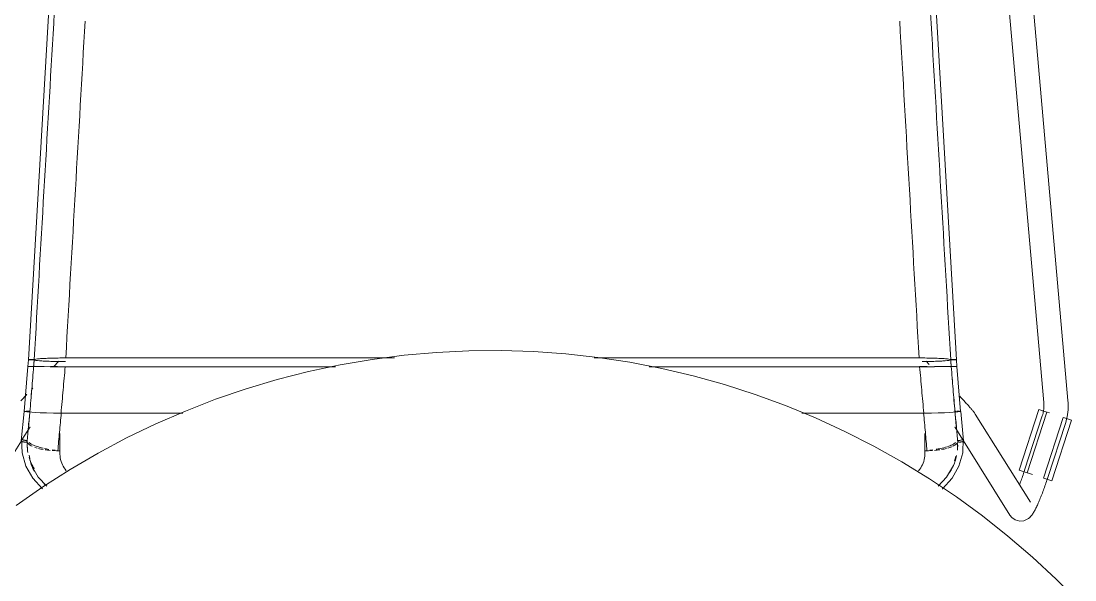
# Model space of a CAD drawing. Header units: millimetres. Extents: x 79795 to 317870, y -36033 to 97293.
# Drawn here: x 220321 to 220842, y 12592 to 12868 of the extents above; entities that cross this region are included whole.
import ezdxf

# ---------------------------------------------------------------- set-up
doc = ezdxf.new("R2010")
doc.units = ezdxf.units.MM
doc.header["$MEASUREMENT"] = 0
doc.layers.add('I-FURN', color=8, linetype='CONTINUOUS', lineweight=9)

msp = doc.modelspace()

# ---------------------------------------------------------------- linework, layer by layer
at = {"layer": 'I-FURN'}
for p, q in [((220838.88, 12680.86), (220799.93, 13124.18)), ((220789.63, 13104.31), (220826.92, 12679.81)), ((220324.92, 12700.98), (220344.21, 13032.89)), ((220783.73, 12700.98), (220764.44, 13032.89)), ((220510.73, 12703.19), (220494.87, 12701.13)), ((220526.67, 12704.62), (220510.73, 12703.19)), ((220542.65, 12705.4), (220526.67, 12704.62)), ((220558.65, 12705.55), (220542.65, 12705.4)), ((220574.64, 12705.06), (220558.65, 12705.55)), ((220590.6, 12703.93), (220574.64, 12705.06)), ((220606.5, 12702.16), (220590.6, 12703.93)), ((220322.82, 12675.42), (220324.65, 12697.63)), ((220324.92, 12700.98), (220324.65, 12697.63)), ((220324.72, 12697.62), (220324.65, 12697.63)), ((220324.65, 12697.63), (220324.72, 12697.63)), ((220324.71, 12697.63), (220324.65, 12697.63)), ((220324.65, 12697.63), (220324.71, 12697.62)), ((220324.9, 12697.63), (220324.71, 12697.63)), ((220324.71, 12697.62), (220324.9, 12697.62)), ((220324.72, 12697.63), (220324.91, 12697.63)), ((220324.9, 12697.62), (220324.72, 12697.62)), ((220325.2, 12697.63), (220324.9, 12697.63)), ((220325.2, 12697.62), (220324.9, 12697.62)), ((220324.9, 12697.62), (220325.19, 12697.62)), ((220324.91, 12697.63), (220325.2, 12697.63)), ((220324.99, 12701.01), (220324.92, 12700.98)), ((220324.92, 12700.98), (220324.99, 12700.96)), ((220325.18, 12701.04), (220324.99, 12701.01)), ((220324.99, 12700.96), (220325.18, 12700.93)), ((220325.47, 12701.06), (220325.18, 12701.04)), ((220325.18, 12700.93), (220325.47, 12700.91)), ((220325.19, 12697.62), (220325.57, 12697.62)), ((220325.2, 12697.63), (220325.58, 12697.63)), ((220325.58, 12697.63), (220325.2, 12697.63)), ((220325.58, 12697.62), (220325.2, 12697.62)), ((220325.85, 12701.08), (220325.47, 12701.06)), ((220325.47, 12700.91), (220325.86, 12700.89)), ((220325.57, 12697.62), (220326.03, 12697.62)), ((220325.58, 12697.63), (220326.04, 12697.63)), ((220326.03, 12697.63), (220325.58, 12697.63)), ((220326.03, 12697.62), (220325.58, 12697.62)), ((220326.3, 12701.09), (220325.85, 12701.08)), ((220325.86, 12700.89), (220326.31, 12700.88)), ((220326.52, 12697.63), (220326.03, 12697.63)), ((220326.52, 12697.62), (220326.03, 12697.62)), ((220326.03, 12697.62), (220326.52, 12697.62)), ((220326.04, 12697.63), (220326.53, 12697.63)), ((220326.79, 12701.09), (220326.3, 12701.09)), ((220326.31, 12700.88), (220326.8, 12700.87)), ((220327.02, 12697.63), (220326.52, 12697.63)), ((220327.02, 12697.62), (220326.52, 12697.62)), ((220326.52, 12697.62), (220327.01, 12697.62)), ((220326.53, 12697.63), (220327.02, 12697.63)), ((220327.29, 12701.09), (220326.79, 12701.09)), ((220326.8, 12700.87), (220327.29, 12700.88)), ((220327.01, 12697.62), (220327.49, 12697.62)), ((220327.02, 12697.63), (220327.49, 12697.63)), ((220327.49, 12697.63), (220327.02, 12697.63)), ((220327.49, 12697.62), (220327.02, 12697.62)), ((220327.76, 12701.08), (220327.29, 12701.09)), ((220327.29, 12700.88), (220327.76, 12700.88)), ((220328.18, 12697.61), (220327.49, 12697.62)), ((220327.49, 12697.62), (220328.18, 12697.61)), ((220328.65, 12701.29), (220327.76, 12701.08)), ((220327.76, 12700.88), (220328.67, 12700.67)), ((220328.39, 12697.65), (220330.14, 12697.66)), ((220330.14, 12697.66), (220328.39, 12697.65)), ((220330.39, 12701.49), (220328.65, 12701.29)), ((220328.67, 12700.67), (220330.42, 12700.48)), ((220330.14, 12697.66), (220332.64, 12697.67)), ((220332.64, 12697.67), (220330.14, 12697.66)), ((220332.9, 12701.65), (220330.39, 12701.49)), ((220330.42, 12700.48), (220332.91, 12700.32)), ((220336.03, 12701.77), (220332.9, 12701.65)), ((220332.91, 12700.32), (220336.03, 12700.2)), ((220335.76, 12697.68), (220339.32, 12697.69)), ((220339.32, 12697.69), (220335.76, 12697.68)), ((220339.59, 12701.85), (220336.03, 12701.77)), ((220336.03, 12700.2), (220339.58, 12700.12)), ((220339.89, 12700.24), (220337.31, 12697.57)), ((220339.58, 12700.12), (220343.26, 12700.09)), ((220343.38, 12701.88), (220339.59, 12701.85)), ((220505.97, 12701.88), (220343.38, 12701.88)), ((220343.38, 12701.88), (220505.97, 12701.88)), ((220479.1, 12698.44), (220463.45, 12695.11)), ((220494.87, 12701.13), (220479.1, 12698.44)), ((220765.28, 12701.88), (220604.7, 12701.88)), ((220604.7, 12701.88), (220765.28, 12701.88)), ((220622.31, 12699.75), (220606.5, 12702.16)), ((220638.02, 12696.72), (220622.31, 12699.75)), ((220769.06, 12701.85), (220765.28, 12701.88)), ((220765.55, 12697.69), (220769.33, 12697.69)), ((220769.33, 12697.69), (220765.55, 12697.69)), ((220766.82, 12700.09), (220769.07, 12700.12)), ((220770.24, 12698.71), (220768.77, 12700.24)), ((220772.63, 12701.77), (220769.06, 12701.85)), ((220769.07, 12700.12), (220772.62, 12700.2)), ((220772.62, 12700.2), (220775.74, 12700.32)), ((220775.76, 12701.65), (220772.63, 12701.77)), ((220772.89, 12697.68), (220776.01, 12697.67)), ((220776.02, 12697.67), (220772.89, 12697.68)), ((220775.74, 12700.32), (220778.24, 12700.48)), ((220778.26, 12701.49), (220775.76, 12701.65)), ((220776.01, 12697.67), (220778.51, 12697.66)), ((220778.52, 12697.66), (220776.02, 12697.67)), ((220778.24, 12700.48), (220779.99, 12700.67)), ((220780.01, 12701.29), (220778.26, 12701.49)), ((220778.51, 12697.66), (220780.26, 12697.65)), ((220780.27, 12697.65), (220778.52, 12697.66)), ((220779.99, 12700.67), (220780.89, 12700.88)), ((220780.9, 12701.08), (220780.01, 12701.29)), ((220781.17, 12697.62), (220780.28, 12697.6)), ((220780.28, 12697.6), (220781.17, 12697.62)), ((220780.89, 12700.88), (220781.36, 12700.88)), ((220781.37, 12701.09), (220780.9, 12701.08)), ((220781.16, 12697.63), (220781.63, 12697.63)), ((220781.63, 12697.63), (220781.16, 12697.63)), ((220781.64, 12697.62), (220781.17, 12697.62)), ((220781.17, 12697.62), (220781.64, 12697.62)), ((220781.36, 12700.88), (220781.86, 12700.87)), ((220781.86, 12701.09), (220781.37, 12701.09)), ((220781.63, 12697.63), (220782.13, 12697.63)), ((220782.13, 12697.63), (220781.63, 12697.63)), ((220782.13, 12697.62), (220781.64, 12697.62)), ((220781.64, 12697.62), (220782.14, 12697.62)), ((220782.35, 12701.09), (220781.86, 12701.09)), ((220781.86, 12700.87), (220782.35, 12700.88)), ((220782.13, 12697.63), (220782.62, 12697.63)), ((220782.62, 12697.63), (220782.13, 12697.63)), ((220782.62, 12697.62), (220782.13, 12697.62)), ((220782.14, 12697.62), (220782.63, 12697.62)), ((220782.8, 12701.08), (220782.35, 12701.09)), ((220782.35, 12700.88), (220782.8, 12700.89)), ((220782.62, 12697.63), (220783.07, 12697.63)), ((220783.07, 12697.63), (220782.62, 12697.63)), ((220783.08, 12697.62), (220782.62, 12697.62)), ((220782.63, 12697.62), (220783.08, 12697.62)), ((220783.19, 12701.06), (220782.8, 12701.08)), ((220782.8, 12700.89), (220783.18, 12700.91)), ((220783.07, 12697.63), (220783.45, 12697.63)), ((220783.46, 12697.63), (220783.07, 12697.63)), ((220783.46, 12697.62), (220783.08, 12697.62)), ((220783.08, 12697.62), (220783.46, 12697.62)), ((220783.18, 12700.91), (220783.47, 12700.93)), ((220783.48, 12701.04), (220783.19, 12701.06)), ((220783.75, 12697.62), (220783.46, 12697.62)), ((220783.46, 12697.62), (220783.75, 12697.62)), ((220783.47, 12700.93), (220783.66, 12700.96)), ((220783.67, 12701.01), (220783.48, 12701.04)), ((220783.66, 12700.96), (220783.73, 12700.98)), ((220783.73, 12700.98), (220783.67, 12701.01)), ((220783.74, 12700.98), (220784, 12697.63)), ((220783.94, 12697.63), (220784, 12697.63)), ((220784, 12697.63), (220783.94, 12697.62)), ((220783.94, 12697.62), (220784.01, 12697.63)), ((220784.01, 12697.63), (220783.94, 12697.63)), ((220785.83, 12675.42), (220784.01, 12697.63)), ((220328.37, 12697.6), (220330.12, 12697.59)), ((220330.12, 12697.59), (220328.38, 12697.6)), ((220332.62, 12697.58), (220330.12, 12697.59)), ((220330.12, 12697.59), (220332.62, 12697.58)), ((220332.62, 12697.58), (220335.76, 12697.57)), ((220335.75, 12697.57), (220332.63, 12697.58)), ((220339.32, 12697.56), (220335.76, 12697.57)), ((220335.76, 12697.57), (220339.32, 12697.56)), ((220343.11, 12697.56), (220339.32, 12697.56)), ((220339.32, 12697.56), (220343.11, 12697.56)), ((220476.75, 12697.56), (220343.11, 12697.56)), ((220343.11, 12697.56), (220476.75, 12697.56)), ((220463.45, 12695.11), (220447.94, 12691.17)), ((220765.54, 12697.56), (220631.8, 12697.56)), ((220631.8, 12697.56), (220765.54, 12697.56)), ((220653.6, 12693.06), (220638.02, 12696.72)), ((220669.01, 12688.78), (220653.6, 12693.06)), ((220769.33, 12697.56), (220765.54, 12697.56)), ((220765.54, 12697.56), (220769.33, 12697.56)), ((220772.9, 12697.57), (220769.33, 12697.56)), ((220769.33, 12697.56), (220772.9, 12697.57)), ((220776.03, 12697.58), (220772.9, 12697.57)), ((220772.9, 12697.57), (220776.03, 12697.58)), ((220778.53, 12697.59), (220776.03, 12697.58)), ((220776.03, 12697.58), (220778.53, 12697.59)), ((220778.53, 12697.59), (220780.28, 12697.6)), ((220780.28, 12697.6), (220778.54, 12697.59)), ((220447.94, 12691.17), (220432.61, 12686.6)), ((220684.25, 12683.89), (220669.01, 12688.78)), ((220321.99, 12681.55), (220322.42, 12682)), ((220322.42, 12682), (220322.85, 12682.46)), ((220322.85, 12682.46), (220323.29, 12682.93)), ((220323.29, 12682.93), (220323.74, 12683.41)), ((220323.74, 12683.41), (220324.19, 12683.9)), ((220326.55, 12686.38), (220327.03, 12686.89)), ((220432.61, 12686.6), (220417.47, 12681.43)), ((220699.27, 12678.39), (220684.25, 12683.89)), ((220785.81, 12682.46), (220785.36, 12682.93)), ((220786.24, 12682), (220785.81, 12682.46)), ((220786.66, 12681.55), (220786.24, 12682)), ((220321.18, 12680.67), (220321.58, 12681.1)), ((220321.58, 12681.1), (220321.99, 12681.55)), ((220417.47, 12681.43), (220402.55, 12675.66)), ((220714.06, 12672.3), (220699.27, 12678.39)), ((220787.07, 12681.1), (220786.66, 12681.55)), ((220787.48, 12680.67), (220787.07, 12681.1)), ((220787.87, 12680.24), (220787.48, 12680.67)), ((220788.25, 12679.83), (220787.87, 12680.24)), ((220788.62, 12679.43), (220788.25, 12679.83)), ((220788.97, 12679.04), (220788.62, 12679.43)), ((220789.32, 12678.66), (220788.97, 12679.04)), ((220789.65, 12678.3), (220789.32, 12678.66)), ((220789.96, 12677.94), (220789.65, 12678.3)), ((220790.26, 12677.61), (220789.96, 12677.94)), ((220790.55, 12677.29), (220790.26, 12677.61)), ((220790.82, 12676.98), (220790.55, 12677.29)), ((220791.08, 12676.68), (220790.82, 12676.98)), ((220826.94, 12677.16), (220826.88, 12676.51)), ((220826.92, 12679.81), (220826.97, 12679.15)), ((220826.98, 12677.83), (220826.94, 12677.16)), ((220826.97, 12679.15), (220826.99, 12678.49)), ((220826.99, 12678.49), (220826.98, 12677.83)), ((220838.88, 12680.81), (220838.88, 12680.86)), ((220838.96, 12679.67), (220838.88, 12680.81)), ((220838.91, 12676.25), (220838.97, 12677.39)), ((220838.99, 12678.53), (220838.96, 12679.67)), ((220838.97, 12677.39), (220838.99, 12678.53)), ((220321.4, 12660.93), (220322.82, 12675.42)), ((220322.88, 12675.45), (220322.82, 12675.42)), ((220322.82, 12675.42), (220322.89, 12675.45)), ((220322.82, 12675.42), (220322.89, 12675.4)), ((220322.89, 12675.4), (220322.82, 12675.42)), ((220323.07, 12675.47), (220322.88, 12675.45)), ((220322.89, 12675.45), (220323.07, 12675.47)), ((220322.89, 12675.4), (220323.08, 12675.37)), ((220323.36, 12675.5), (220323.07, 12675.47)), ((220323.07, 12675.47), (220323.37, 12675.5)), ((220323.08, 12675.37), (220323.37, 12675.35)), ((220323.38, 12675.35), (220323.08, 12675.37)), ((220323.37, 12675.35), (220323.76, 12675.34)), ((220323.76, 12675.34), (220323.38, 12675.35)), ((220324.2, 12675.52), (220323.74, 12675.51)), ((220323.75, 12675.51), (220324.2, 12675.52)), ((220323.76, 12675.34), (220324.21, 12675.33)), ((220324.21, 12675.33), (220323.76, 12675.34)), ((220324.69, 12675.53), (220324.2, 12675.52)), ((220324.2, 12675.52), (220324.69, 12675.53)), ((220324.21, 12675.33), (220324.7, 12675.32)), ((220324.71, 12675.32), (220324.21, 12675.33)), ((220325.18, 12675.53), (220324.69, 12675.53)), ((220324.69, 12675.53), (220325.19, 12675.53)), ((220324.7, 12675.32), (220325.2, 12675.32)), ((220325.2, 12675.32), (220324.71, 12675.32)), ((220325.66, 12675.52), (220325.18, 12675.53)), ((220325.19, 12675.53), (220325.66, 12675.52)), ((220325.2, 12675.32), (220325.67, 12675.33)), ((220325.67, 12675.33), (220325.2, 12675.32)), ((220325.67, 12675.33), (220326.56, 12675.14)), ((220326.56, 12675.14), (220325.67, 12675.33)), ((220326.56, 12675.14), (220328.3, 12674.96)), ((220328.28, 12674.96), (220326.56, 12675.14)), ((220330.73, 12674.81), (220328.29, 12674.96)), ((220328.3, 12674.96), (220330.77, 12674.81)), ((220330.77, 12674.81), (220333.87, 12674.69)), ((220333.81, 12674.7), (220330.77, 12674.81)), ((220333.87, 12674.69), (220337.31, 12674.62)), ((220337.31, 12674.62), (220333.87, 12674.69)), ((220337.41, 12674.62), (220341.17, 12674.59)), ((220341.05, 12674.59), (220337.41, 12674.62)), ((220341.17, 12674.59), (220401.28, 12674.59)), ((220401.28, 12674.59), (220341.17, 12674.59)), ((220402.55, 12675.66), (220387.87, 12669.29)), ((220707.37, 12674.59), (220767.49, 12674.59)), ((220767.49, 12674.59), (220707.37, 12674.59)), ((220728.6, 12665.61), (220714.06, 12672.3)), ((220767.49, 12674.59), (220771.25, 12674.62)), ((220771.25, 12674.62), (220767.61, 12674.59)), ((220774.78, 12674.69), (220771.34, 12674.62)), ((220771.35, 12674.62), (220774.78, 12674.69)), ((220774.78, 12674.69), (220777.88, 12674.81)), ((220776.79, 12674.76), (220774.85, 12674.7)), ((220777.88, 12674.81), (220780.36, 12674.96)), ((220780.36, 12674.96), (220777.92, 12674.81)), ((220780.36, 12674.96), (220782.09, 12675.14)), ((220782.09, 12675.14), (220780.38, 12674.96)), ((220782.09, 12675.14), (220782.99, 12675.33)), ((220782.98, 12675.33), (220782.1, 12675.14)), ((220783.45, 12675.32), (220782.98, 12675.33)), ((220782.99, 12675.33), (220783.46, 12675.32)), ((220783.47, 12675.53), (220783, 12675.52)), ((220783, 12675.52), (220783.47, 12675.53)), ((220783.95, 12675.32), (220783.45, 12675.32)), ((220783.46, 12675.32), (220783.95, 12675.32)), ((220783.95, 12675.32), (220784.44, 12675.33)), ((220784.44, 12675.33), (220783.95, 12675.32)), ((220783.96, 12675.53), (220784.45, 12675.52)), ((220784.46, 12675.52), (220783.97, 12675.53)), ((220784.44, 12675.33), (220784.9, 12675.34)), ((220784.89, 12675.34), (220784.44, 12675.33)), ((220784.45, 12675.52), (220784.91, 12675.51)), ((220784.91, 12675.51), (220784.46, 12675.52)), ((220785.28, 12675.35), (220784.89, 12675.34)), ((220784.9, 12675.34), (220785.28, 12675.35)), ((220785.29, 12675.5), (220784.91, 12675.51)), ((220784.91, 12675.51), (220785.29, 12675.5)), ((220785.28, 12675.35), (220785.58, 12675.37)), ((220785.57, 12675.37), (220785.28, 12675.35)), ((220785.58, 12675.47), (220785.29, 12675.5)), ((220785.29, 12675.5), (220785.58, 12675.47)), ((220785.77, 12675.45), (220785.58, 12675.47)), ((220785.58, 12675.47), (220785.77, 12675.45)), ((220785.58, 12675.37), (220785.77, 12675.4)), ((220785.83, 12675.42), (220785.76, 12675.4)), ((220785.84, 12675.42), (220785.77, 12675.45)), ((220785.77, 12675.45), (220785.83, 12675.42)), ((220785.77, 12675.4), (220785.84, 12675.42)), ((220787.26, 12660.93), (220785.84, 12675.42)), ((220791.32, 12676.4), (220791.08, 12676.68)), ((220791.55, 12676.14), (220791.32, 12676.4)), ((220791.77, 12675.88), (220791.55, 12676.14)), ((220791.97, 12675.64), (220791.77, 12675.88)), ((220792.16, 12675.41), (220791.97, 12675.64)), ((220792.34, 12675.19), (220792.16, 12675.41)), ((220792.51, 12674.97), (220792.34, 12675.19)), ((220792.69, 12674.74), (220792.51, 12674.97)), ((220792.87, 12674.48), (220792.69, 12674.74)), ((220793.08, 12674.16), (220792.87, 12674.48)), ((220820.39, 12630.57), (220793.08, 12674.16)), ((220824.44, 12676.39), (220814.75, 12646.39)), ((220826.18, 12673.25), (220817.47, 12646.43)), ((220818.79, 12645.08), (220828.48, 12675.09)), ((220824.44, 12676.39), (220826.39, 12675.76)), ((220826.19, 12673.27), (220826.18, 12673.25)), ((220826.38, 12673.91), (220826.19, 12673.27)), ((220826.54, 12674.55), (220826.38, 12673.91)), ((220826.39, 12675.76), (220828.36, 12675.13)), ((220826.68, 12675.2), (220826.54, 12674.55)), ((220826.8, 12675.85), (220826.68, 12675.2)), ((220826.88, 12676.51), (220826.8, 12675.85)), ((220836.55, 12672.48), (220826.86, 12642.48)), ((220828.58, 12675.06), (220829.74, 12674.68)), ((220836.67, 12672.44), (220838.64, 12671.81)), ((220837.92, 12670.63), (220838.21, 12671.74)), ((220838.21, 12671.74), (220838.45, 12672.85)), ((220838.45, 12672.85), (220838.65, 12673.98)), ((220838.64, 12671.81), (220840.59, 12671.18)), ((220838.65, 12673.98), (220838.8, 12675.11)), ((220838.8, 12675.11), (220838.91, 12676.25)), ((220321.7, 12661.34), (220325.74, 12667.79)), ((220387.87, 12669.29), (220373.46, 12662.35)), ((220782.91, 12667.79), (220786.95, 12661.34)), ((220828.88, 12642.73), (220837.59, 12669.54)), ((220840.59, 12671.18), (220830.9, 12641.17)), ((220837.59, 12669.54), (220837.92, 12670.63)), ((220321.52, 12661.83), (220321.81, 12654.92)), ((220340.46, 12664.55), (220340.46, 12654.8)), ((220373.46, 12662.35), (220359.33, 12654.83)), ((220742.86, 12658.36), (220728.6, 12665.61)), ((220768.19, 12654.8), (220768.19, 12664.55)), ((220787.13, 12661.83), (220786.85, 12654.92)), ((220298.43, 12624.2), (220321.47, 12660.97)), ((220340.52, 12656.04), (220339.47, 12656.04)), ((220756.81, 12650.54), (220742.86, 12658.36)), ((220769.18, 12656.04), (220768.14, 12656.04)), ((220787.19, 12660.97), (220810.22, 12624.2)), ((220321.81, 12654.92), (220323.68, 12648.4)), ((220359.33, 12654.83), (220345.52, 12646.75)), ((220786.85, 12654.92), (220784.97, 12648.4)), ((220323.68, 12648.4), (220327.07, 12642.39)), ((220326.39, 12648.8), (220329.75, 12642.97)), ((220345.52, 12646.75), (220332.05, 12638.13)), ((220770.45, 12642.16), (220756.81, 12650.54)), ((220782.27, 12648.8), (220778.9, 12642.97)), ((220784.97, 12648.4), (220781.58, 12642.39)), ((220816.7, 12645.76), (220814.75, 12646.39)), ((220818.67, 12645.12), (220816.7, 12645.76)), ((220817.13, 12645.41), (220817.36, 12646.11)), ((220817.36, 12646.11), (220817.47, 12646.43)), ((220327.07, 12642.39), (220331.81, 12637.24)), ((220329.75, 12642.97), (220334.02, 12638.5)), ((220783.73, 12633.25), (220770.45, 12642.16)), ((220778.9, 12642.97), (220774.64, 12638.5)), ((220781.58, 12642.39), (220776.84, 12637.24)), ((220815.26, 12640.08), (220815.49, 12640.72)), ((220815.49, 12640.72), (220815.73, 12641.36)), ((220815.73, 12641.36), (220815.96, 12642.02)), ((220815.96, 12642.02), (220816.2, 12642.69)), ((220816.2, 12642.69), (220816.43, 12643.36)), ((220816.43, 12643.36), (220816.67, 12644.04)), ((220816.67, 12644.04), (220816.9, 12644.72)), ((220816.9, 12644.72), (220817.13, 12645.41)), ((220818.89, 12645.05), (220821.37, 12644.25)), ((220828.95, 12641.8), (220826.98, 12642.44)), ((220827.99, 12640.06), (220828.24, 12640.79)), ((220828.24, 12640.79), (220828.49, 12641.53)), ((220828.49, 12641.53), (220828.73, 12642.27)), ((220828.73, 12642.27), (220828.88, 12642.73)), ((220830.9, 12641.17), (220828.95, 12641.8)), ((220332.05, 12638.13), (220318.93, 12628.97)), ((220776.84, 12637.24), (220776.72, 12637.16)), ((220815.02, 12639.46), (220815.26, 12640.08)), ((220825.96, 12634.46), (220826.21, 12635.12)), ((220826.21, 12635.12), (220826.47, 12635.8)), ((220826.47, 12635.8), (220826.72, 12636.49)), ((220826.72, 12636.49), (220826.98, 12637.19)), ((220826.98, 12637.19), (220827.23, 12637.89)), ((220827.23, 12637.89), (220827.49, 12638.61)), ((220827.49, 12638.61), (220827.74, 12639.33)), ((220827.74, 12639.33), (220827.99, 12640.06)), ((220796.65, 12623.81), (220783.73, 12633.25)), ((220823.98, 12629.65), (220824.22, 12630.19)), ((220824.22, 12630.19), (220824.46, 12630.75)), ((220824.46, 12630.75), (220824.71, 12631.33)), ((220824.71, 12631.33), (220824.96, 12631.93)), ((220824.96, 12631.93), (220825.2, 12632.54)), ((220825.2, 12632.54), (220825.46, 12633.16)), ((220825.46, 12633.16), (220825.71, 12633.8)), ((220825.71, 12633.8), (220825.96, 12634.46)), ((220821.12, 12624.34), (220821.39, 12624.73)), ((220821.39, 12624.73), (220821.65, 12625.12)), ((220821.65, 12625.12), (220821.89, 12625.51)), ((220821.89, 12625.51), (220822.13, 12625.91)), ((220822.13, 12625.91), (220822.36, 12626.32)), ((220822.36, 12626.32), (220822.59, 12626.75)), ((220822.59, 12626.75), (220822.81, 12627.19)), ((220822.81, 12627.19), (220823.04, 12627.64)), ((220823.04, 12627.64), (220823.28, 12628.12)), ((220823.28, 12628.12), (220823.51, 12628.61)), ((220823.51, 12628.61), (220823.74, 12629.12)), ((220823.74, 12629.12), (220823.98, 12629.65)), ((220809.19, 12613.87), (220796.65, 12623.81)), ((220811.11, 12623.08), (220810.22, 12624.2)), ((220811.11, 12623.08), (220812.85, 12621.86)), ((220812.85, 12621.86), (220815.07, 12621.27)), ((220815.07, 12621.27), (220817.05, 12621.44)), ((220817.05, 12621.44), (220818.43, 12621.96)), ((220818.43, 12621.96), (220819.34, 12622.53)), ((220819.34, 12622.53), (220819.97, 12623.05)), ((220819.97, 12623.05), (220820.43, 12623.51)), ((220820.43, 12623.51), (220820.8, 12623.94)), ((220820.8, 12623.94), (220821.12, 12624.34)), ((220821.31, 12603.43), (220809.19, 12613.87)), ((220833.01, 12592.52), (220821.31, 12603.43)), ((220844.26, 12581.14), (220833.01, 12592.52))]:
    msp.add_line(p, q, dxfattribs=at)
for points in [[(220347.08, 13033.08), (220343.86, 12977.85), (220337.42, 12867.25), (220330.98, 12756.49), (220327.76, 12701.08)], [(220761.58, 13033.08), (220764.8, 12977.85), (220771.24, 12867.25), (220777.68, 12756.49), (220780.9, 12701.08)], [(220343.38, 12701.88), (220346.57, 12757.4), (220349.77, 12812.93), (220352.96, 12868.37)], [(220755.69, 12868.37), (220758.89, 12812.91), (220762.08, 12757.4), (220765.28, 12701.88)], [(220327.76, 12700.88), (220327.17, 12700.87), (220325.66, 12700.87), (220324.92, 12700.95), (220324.92, 12700.98)], [(220327.49, 12697.62), (220327.18, 12693.9), (220326.58, 12686.46), (220325.97, 12679.04), (220325.67, 12675.33)], [(220327.49, 12697.62), (220327.53, 12698.2), (220327.62, 12699.35), (220327.71, 12700.51), (220327.76, 12701.08)], [(220327.49, 12697.63), (220327.54, 12698.17), (220327.63, 12699.26), (220327.72, 12700.34), (220327.76, 12700.88)], [(220781.16, 12697.63), (220781.12, 12698.17), (220781.03, 12699.26), (220780.94, 12700.34), (220780.89, 12700.88)], [(220781.17, 12697.62), (220781.12, 12698.2), (220781.03, 12699.35), (220780.94, 12700.51), (220780.9, 12701.08)], [(220781.17, 12697.62), (220781.47, 12693.9), (220782.07, 12686.46), (220782.68, 12679.04), (220782.98, 12675.33)], [(220342.08, 12686.07), (220342.42, 12689.9), (220342.77, 12693.73), (220343.11, 12697.56)], [(220765.54, 12697.56), (220765.89, 12693.73), (220766.23, 12689.9), (220766.57, 12686.07)], [(220781.69, 12691.31), (220781.72, 12690.9), (220781.75, 12690.49), (220781.79, 12690.08)], [(220341.05, 12674.59), (220341.39, 12678.42), (220341.74, 12682.24), (220342.08, 12686.07)], [(220766.57, 12686.07), (220766.92, 12682.24), (220767.26, 12678.42), (220767.61, 12674.59)], [(220782.09, 12686.47), (220782.39, 12682.81), (220782.69, 12679.16), (220783, 12675.52)], [(220324.23, 12660.38), (220324.47, 12662.82), (220324.95, 12667.77), (220325.43, 12672.81), (220325.67, 12675.33)], [(220324.95, 12668.43), (220325.18, 12670.72), (220325.41, 12673.02), (220325.64, 12675.33)], [(220339.47, 12656.04), (220339.73, 12659.07), (220340.27, 12665.21), (220340.86, 12671.46), (220341.17, 12674.59)], [(220769.18, 12656.04), (220768.92, 12659.07), (220768.38, 12665.21), (220767.79, 12671.46), (220767.49, 12674.59)], [(220784.42, 12660.38), (220784.18, 12662.82), (220783.7, 12667.77), (220783.22, 12672.81), (220782.99, 12675.33)], [(220783.7, 12668.43), (220783.47, 12670.78), (220783.23, 12673.14), (220783, 12675.52)], [(220321.58, 12661.68), (220321.62, 12661.64), (220321.74, 12661.54), (220322.04, 12661.41), (220322.43, 12661.29), (220322.88, 12661.2), (220323.37, 12661.13), (220323.87, 12661.1), (220324.19, 12661.1), (220324.34, 12661.11)], [(220326.78, 12658.21), (220326.09, 12658.53), (220324.94, 12659.23), (220324.38, 12659.98), (220324.23, 12660.38)], [(220324.27, 12659.55), (220324.29, 12658.65), (220324.35, 12657.75), (220324.45, 12656.86)], [(220324.58, 12655.1), (220324.39, 12656.33), (220324.35, 12657.59), (220324.34, 12658.85)], [(220325.24, 12660.02), (220325.65, 12659.7), (220326.17, 12659.37), (220326.82, 12659.06)], [(220327.06, 12658.95), (220328.42, 12658.32), (220330.24, 12657.76), (220332.29, 12657.26)], [(220329.22, 12657.32), (220328.85, 12657.43), (220328.5, 12657.54), (220328.17, 12657.66)], [(220332.27, 12656.64), (220331.42, 12656.79), (220330.62, 12656.95), (220329.88, 12657.14)], [(220332.94, 12657.11), (220333.59, 12656.97), (220334.26, 12656.83), (220334.94, 12656.71)], [(220335.75, 12656.21), (220334.85, 12656.28), (220333.97, 12656.39), (220333.12, 12656.51)], [(220336.63, 12656.46), (220337.1, 12656.39), (220337.58, 12656.34), (220338.06, 12656.29)], [(220339.47, 12656.04), (220338.52, 12656.05), (220337.6, 12656.08), (220336.69, 12656.14)], [(220340.47, 12654.52), (220340.45, 12655.03), (220340.47, 12655.54), (220340.52, 12656.05)], [(220768.14, 12656.04), (220768.18, 12655.54), (220768.2, 12655.03), (220768.19, 12654.52)], [(220771.98, 12656.14), (220771.07, 12656.08), (220770.14, 12656.05), (220769.18, 12656.04)], [(220770.6, 12656.28), (220771.07, 12656.33), (220771.54, 12656.39), (220772.01, 12656.46)], [(220775.54, 12656.51), (220774.69, 12656.39), (220773.82, 12656.27), (220772.9, 12656.21)], [(220778.77, 12657.14), (220778.03, 12656.95), (220777.22, 12656.8), (220776.39, 12656.64)], [(220779.41, 12658.1), (220780.23, 12658.37), (220781.03, 12658.65), (220781.59, 12658.95)], [(220781.42, 12658.01), (220780.83, 12657.76), (220780.17, 12657.53), (220779.44, 12657.32)], [(220781.84, 12659.07), (220782.47, 12659.38), (220782.87, 12659.7), (220783.2, 12660.02)], [(220784.42, 12660.38), (220784.28, 12659.98), (220783.71, 12659.23), (220782.57, 12658.53), (220781.87, 12658.21)], [(220784.39, 12658.84), (220784.38, 12658.02), (220784.33, 12657.19), (220784.25, 12656.37)], [(220784.27, 12657.6), (220784.33, 12658.25), (220784.34, 12658.9), (220784.34, 12659.55)], [(220782.75, 12650.98), (220783.02, 12651.69), (220783.2, 12652.41), (220783.33, 12653.15)], [(220334.07, 12638.52), (220333.61, 12638.9), (220333.15, 12639.3), (220332.69, 12639.7)]]:
    msp.add_open_spline(points, degree=3, dxfattribs=at)
for points, knots in [([(220324.92, 12700.98), (220324.92, 12701), (220325.06, 12701.03), (220325.45, 12701.06), (220325.83, 12701.08), (220326.29, 12701.09), (220326.79, 12701.1), (220327.29, 12701.09), (220327.61, 12701.09), (220327.76, 12701.08)], [-0.498493, -0.498493, -0.498493, -0.498493, -0.375, -0.3125, -0.25, -0.1875, -0.125, -0.0625, 0, 0, 0, 0]), ([(220327.49, 12697.63), (220327.19, 12693.94), (220326.76, 12688.74), (220326.32, 12683.55), (220326.2, 12682.05)], [0, 0, 0, 0, 0.5, 0.7044713, 0.7044713, 0.7044713, 0.7044713]), ([(220327.76, 12701.08), (220328.03, 12701.23), (220329.42, 12701.44), (220332.78, 12701.66), (220335.95, 12701.78), (220339.55, 12701.86), (220342.1, 12701.88), (220343.38, 12701.88)], [-1, -1, -1, -1, -0.666667, -0.5, -0.333333, -0.166667, 0, 0, 0, 0]), ([(220343.26, 12700.09), (220340.75, 12700.09), (220336.98, 12700.15), (220332.8, 12700.31), (220329.45, 12700.53), (220328.05, 12700.74), (220327.76, 12700.88)], [-0.996036, -0.996036, -0.996036, -0.996036, -0.6666667, -0.5, -0.3333333, 0, 0, 0, 0]), ([(220765.28, 12701.88), (220766.55, 12701.88), (220769.1, 12701.86), (220772.71, 12701.78), (220775.87, 12701.66), (220779.23, 12701.44), (220780.62, 12701.23), (220780.9, 12701.08)], [-1, -1, -1, -1, -0.833333, -0.666667, -0.5, -0.333333, 0, 0, 0, 0]), ([(220780.89, 12700.88), (220780.6, 12700.74), (220779.21, 12700.53), (220775.86, 12700.31), (220772.7, 12700.19), (220769.59, 12700.12), (220767.58, 12700.1), (220766.82, 12700.09)], [-1, -1, -1, -1, -0.6666667, -0.5, -0.3333333, -0.1666667, -0.0664381, -0.0664381, -0.0664381, -0.0664381]), ([(220783.74, 12700.98), (220783.74, 12700.97), (220783.6, 12700.94), (220783.2, 12700.91), (220782.81, 12700.89), (220782.36, 12700.88), (220781.86, 12700.87), (220781.36, 12700.87), (220781.04, 12700.88), (220780.89, 12700.88)], [-0.5, -0.5, -0.5, -0.5, -0.375, -0.3125, -0.25, -0.1875, -0.125, -0.0625, 0, 0, 0, 0]), ([(220780.9, 12701.08), (220781.12, 12701.09), (220781.61, 12701.1), (220782.25, 12701.09), (220782.71, 12701.08), (220783.12, 12701.07), (220783.57, 12701.04), (220783.73, 12701), (220783.74, 12700.98)], [-1, -1, -1, -1, -0.90625, -0.8125, -0.765625, -0.71875, -0.625, -0.501507, -0.501507, -0.501507, -0.501507]), ([(220784.32, 12661.11), (220784.54, 12661.1), (220785.03, 12661.11), (220785.78, 12661.19), (220786.45, 12661.34), (220786.88, 12661.52), (220787.03, 12661.64), (220787.07, 12661.68)], [-1, -1, -1, -1, -0.90625, -0.8125, -0.71875, -0.625, -0.5625, -0.5625, -0.5625, -0.5625]), ([(220324.23, 12660.38), (220324.09, 12660.36), (220323.81, 12660.33), (220323.38, 12660.31), (220323.01, 12660.32), (220322.72, 12660.34), (220322.45, 12660.38), (220322.2, 12660.43), (220321.97, 12660.49), (220321.78, 12660.55), (220321.58, 12660.65), (220321.48, 12660.74), (220321.45, 12660.78)], [0, 0, 0, 0, 0.0555556, 0.1111111, 0.1666667, 0.1944444, 0.2222222, 0.2777778, 0.3055556, 0.3333333, 0.3888889, 0.4444444, 0.4444444, 0.4444444, 0.4444444]), ([(220343.63, 12646.15), (220342.86, 12647.06), (220340.93, 12650.05), (220340.3, 12653.66), (220340.52, 12656.04)], [0.5, 0.5, 0.5, 0.5, 0.6666667, 1, 1, 1, 1]), ([(220768.14, 12656.04), (220768.35, 12653.66), (220767.72, 12650.05), (220765.79, 12647.06), (220765.03, 12646.15)], [0, 0, 0, 0, 0.3333333, 0.5, 0.5, 0.5, 0.5]), ([(220773.72, 12656.72), (220774.4, 12656.84), (220776.24, 12657.21), (220778.11, 12657.64), (220779.15, 12657.95)], [-0.7585604, -0.7585604, -0.7585604, -0.7585604, -0.6666667, -0.5, -0.5, -0.5, -0.5]), ([(220787.21, 12660.78), (220787.19, 12660.76), (220787.15, 12660.71), (220787.04, 12660.64), (220786.85, 12660.54), (220786.53, 12660.44), (220786.13, 12660.36), (220785.78, 12660.33), (220785.4, 12660.31), (220784.95, 12660.32), (220784.6, 12660.35), (220784.42, 12660.38)], [0.5555556, 0.5555556, 0.5555556, 0.5555556, 0.5833333, 0.6180556, 0.6527778, 0.7222222, 0.7916667, 0.8263889, 0.8611111, 0.9305556, 1, 1, 1, 1]), ([(220327.85, 12645.89), (220327.51, 12646.47), (220326.12, 12648.99), (220325.58, 12651.73), (220325.29, 12653.87)], [0.618519, 0.618519, 0.618519, 0.618519, 0.6666667, 0.8236682, 0.8236682, 0.8236682, 0.8236682]), ([(220325.31, 12652.77), (220325.7, 12651.43), (220326.43, 12649.47), (220327.44, 12647.64), (220327.79, 12647.06)], [0.2297626, 0.2297626, 0.2297626, 0.2297626, 0.3333333, 0.3824546, 0.3824546, 0.3824546, 0.3824546]), ([(220783.82, 12653.69), (220783.38, 12651.61), (220782.4, 12648.65), (220780.84, 12645.99), (220780.31, 12645.19)], [-0.8210019, -0.8210019, -0.8210019, -0.8210019, -0.6666667, -0.5975811, -0.5975811, -0.5975811, -0.5975811])]:
    msp.add_open_spline(points, degree=3, knots=knots, dxfattribs=at)

doc.saveas('drawing.dxf')
